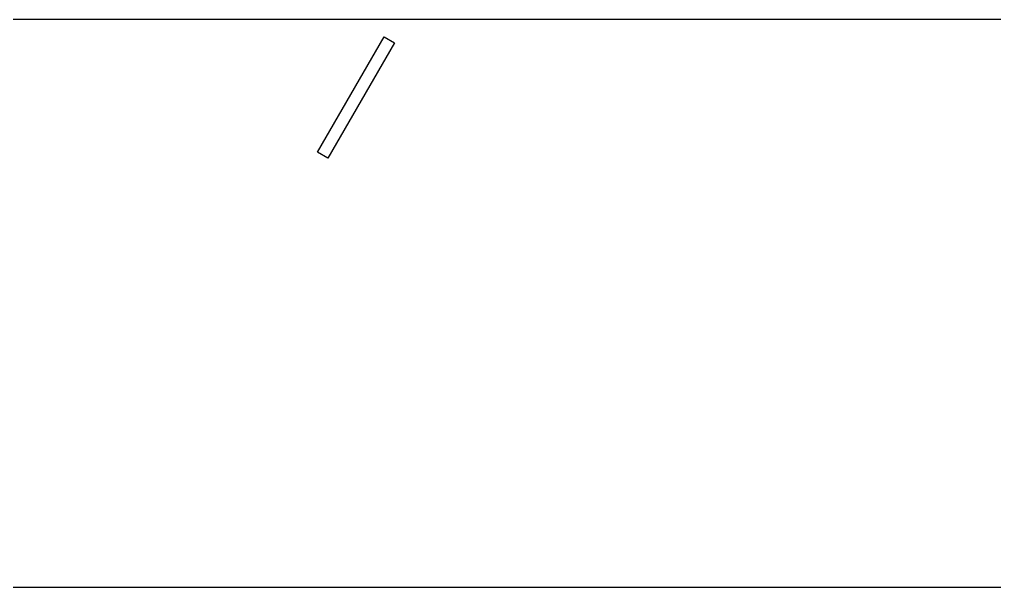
# Model space of a CAD drawing. Header units: millimetres. Extents: x 977 to 12288, y -94 to 5752.
# Drawn here: x 4702.7 to 4960.2, y 3924.7 to 4074.7 of the extents above; entities that cross this region are included whole.
import ezdxf

# ---------------------------------------------------------------- set-up
doc = ezdxf.new("R2010")
doc.units = ezdxf.units.MM

msp = doc.modelspace()

# ---------------------------------------------------------------- linework, layer by layer
at = {"color": 7, "linetype": 'Continuous', "lineweight": 25}
for p, q in [((5553.3336824, 4074.65039199), (4642.33834313, 4074.65039199)), ((4781.37741975, 4039.61378945), (4798.97741975, 4070.09788366)), ((4798.97741975, 4070.09788366), (4801.74870104, 4068.49788366)), ((4801.74870104, 4068.49788366), (4784.14870104, 4038.01378945)), ((4784.14870104, 4038.01378945), (4781.37741975, 4039.61378945)), ((5260.05837794, 3924.65039199), (4591.74067406, 3924.65039199))]:
    msp.add_line(p, q, dxfattribs=at)

doc.saveas('drawing.dxf')
